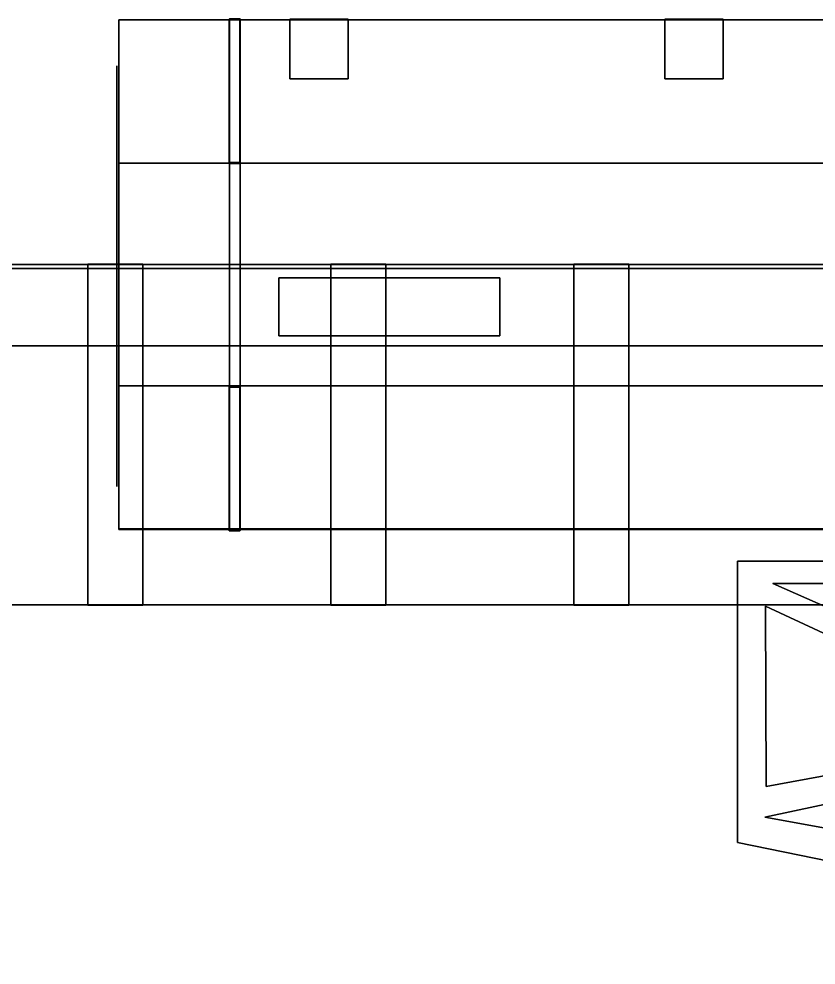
# Model space of a CAD drawing. Header units: metres. Extents: x -2105 to 1090, y 0 to 801.
# Drawn here: x -642.8 to -314.8, y 408.2 to 797.4 of the extents above; entities that cross this region are included whole.
import ezdxf

# ---------------------------------------------------------------- set-up
doc = ezdxf.new("R2010")
doc.units = ezdxf.units.M

msp = doc.modelspace()

# ---------------------------------------------------------------- linework, layer by layer
at = {"layer": 'layer1', "color": 1}
for points in [[(-138.93539, 797.03741, -34.3924), (-601.7312, 797.03741, -34.3924), (-601.7312, 587.5835, -34.3924), (-138.93539, 587.5835, -34.3924)], [(-601.7312, 797.03741, -34.3924), (-601.7312, 738.00031, -155.3373), (-601.7312, 646.47321, -155.3373), (-601.7312, 587.5835, -34.3924)], [(-138.93539, 738.00031, -155.3373), (-601.7312, 738.00031, -155.3373), (-601.7312, 797.03741, -34.3924), (-138.93539, 797.03741, -34.3924)], [(-138.93539, 797.03741, 34.3924), (-138.93539, 587.5835, 34.3924), (-601.7312, 587.5835, 34.3924), (-601.7312, 797.03741, 34.3924)], [(-601.7312, 797.03741, 34.3924), (-601.7312, 587.5835, 34.3924), (-601.7312, 646.47321, 155.3373), (-601.7312, 738.00031, 155.3373)], [(-138.93539, 738.00031, 155.3373), (-138.93539, 797.03741, 34.3924), (-601.7312, 797.03741, 34.3924), (-601.7312, 738.00031, 155.3373)], [(-551.86322, 737.92023, -155.62041), (-556.24701, 737.92023, -155.62041), (-556.24701, 797.27332, -34.5085), (-551.86322, 797.27332, -34.5085)], [(-551.86322, 737.92023, 155.62041), (-551.86322, 797.27332, 34.5085), (-556.24701, 797.27332, 34.5085), (-556.24701, 737.92023, 155.62041)], [(-551.841, 586.92548, 33.4894), (-556.19238, 586.92548, 33.4894), (-556.19238, 797.40613, 33.4894), (-551.841, 797.40613, 33.4894)], [(-551.841, 586.92548, -33.4894), (-551.841, 797.40613, -33.4894), (-556.19238, 797.40613, -33.4894), (-556.19238, 586.92548, -33.4894)], [(-507.31229, 772.75012, -84.2411), (-531.32568, 772.75012, -84.2411), (-531.32568, 797.27332, -34.5085), (-507.31229, 797.27332, -34.5085)], [(-507.31229, 772.75012, 84.2411), (-507.31229, 797.27332, 34.5085), (-531.32568, 797.27332, 34.5085), (-531.32568, 772.75012, 84.2411)], [(-352.98801, 772.75012, -84.2411), (-377.0015, 772.75012, -84.2411), (-377.0015, 797.27332, -34.5085), (-352.98801, 797.27332, -34.5085)], [(-352.98801, 772.75012, 84.2411), (-352.98801, 797.27332, 34.5085), (-377.0015, 797.27332, 34.5085), (-377.0015, 772.75012, 84.2411)], [(-602.5047, 730.58002, -147.7688), (-602.5047, 652.66101, -147.7688), (-602.5047, 605.08691, -44.4821), (-602.5047, 778.15417, -44.4821)], [(-602.5047, 730.58002, 147.7688), (-602.5047, 778.15417, 44.4821), (-602.5047, 605.08691, 44.4821), (-602.5047, 652.66101, 147.7688)], [(-601.7312, 738.00031, -155.3373), (-138.93539, 738.00031, -155.3373), (-138.93539, 646.47321, -155.3373), (-601.7312, 646.47321, -155.3373)], [(-601.7312, 738.00031, 155.3373), (-601.7312, 646.47321, 155.3373), (-138.93539, 646.47321, 155.3373), (-138.93539, 738.00031, 155.3373)], [(-551.841, 645.95111, -156.27319), (-556.19238, 645.95111, -156.27319), (-556.19238, 738.38062, -156.27319), (-551.841, 738.38062, -156.27319)], [(-551.841, 645.95111, 156.27319), (-551.841, 738.38062, 156.27319), (-556.19238, 738.38062, 156.27319), (-556.19238, 645.95111, 156.27319)], [(967.00452, 696.44031, 103.0376), (-2087.61938, 696.44031, 103.0376), (-2087.61938, 556.37012, 70.1793), (967.00427, 556.37012, 70.1793)], [(-2087.61938, 696.44031, -103.0376), (967.00452, 696.44031, -103.0376), (967.00427, 556.37012, -70.1793), (-2087.61938, 556.37012, -70.1793)], [(967.00452, 696.44031, -103.0376), (-2087.61938, 696.44031, -103.0376), (-2087.61938, 696.44031, 103.0376), (967.00452, 696.44031, 103.0376)], [(334.3895, 694.69788, 155.87579), (-1527.79382, 694.69788, 155.87579), (-1527.79382, 662.94708, 155.87579), (334.3895, 662.94708, 155.87579)], [(-1527.79382, 694.69788, -155.87579), (334.3895, 694.69788, -155.87579), (334.3895, 662.94708, -155.87579), (-1527.79382, 662.94708, -155.87579)], [(334.3895, 694.69788, -155.87579), (-1527.79382, 694.69788, -155.87579), (-1527.79382, 694.69788, 155.87579), (334.3895, 694.69788, 155.87579)], [(-591.87372, 556.2074, -70.3548), (-614.49213, 556.2074, -70.3548), (-614.49213, 696.46167, -103.1362), (-591.87372, 696.46167, -103.1362)], [(-591.87372, 556.2074, 70.3548), (-591.87372, 696.46167, 103.1362), (-614.49213, 696.46167, 103.1362), (-614.49213, 556.2074, 70.3548)], [(-592.04309, 696.55719, -103.0375), (-614.41052, 696.55719, -103.0375), (-614.41052, 696.55719, 103.0375), (-592.04309, 696.55719, 103.0375)], [(-491.87369, 556.2074, -70.3548), (-514.49213, 556.2074, -70.3548), (-514.49213, 696.46167, -103.1362), (-491.87369, 696.46167, -103.1362)], [(-491.87369, 556.2074, 70.3548), (-491.87369, 696.46167, 103.1362), (-514.49213, 696.46167, 103.1362), (-514.49213, 556.2074, 70.3548)], [(-492.04309, 696.55719, -103.0375), (-514.41052, 696.55719, -103.0375), (-514.41052, 696.55719, 103.0375), (-492.04309, 696.55719, 103.0375)], [(-391.87369, 556.2074, -70.3548), (-414.4921, 556.2074, -70.3548), (-414.4921, 696.46167, -103.1362), (-391.87369, 696.46167, -103.1362)], [(-391.87369, 556.2074, 70.3548), (-391.87369, 696.46167, 103.1362), (-414.4921, 696.46167, 103.1362), (-414.4921, 556.2074, 70.3548)], [(-392.04309, 696.55719, -103.0375), (-414.41049, 696.55719, -103.0375), (-414.41049, 696.55719, 103.0375), (-392.04309, 696.55719, 103.0375)], [(-444.86639, 666.992, -156.9601), (-535.83179, 666.992, -156.9601), (-535.83179, 690.96478, -156.9601), (-444.86639, 690.96478, -156.9601)], [(-444.86639, 666.992, 156.9601), (-444.86639, 690.96478, 156.9601), (-535.83179, 690.96478, 156.9601), (-535.83179, 666.992, 156.9601)], [(334.3895, 662.94708, 155.87579), (-1527.79382, 662.94708, 155.87579), (-1527.79382, 662.94708, -155.87579), (334.3895, 662.94708, -155.87579)], [(-138.93539, 646.45697, 155.3373), (-601.7312, 646.45697, 155.3373), (-601.7312, 587.41998, 34.3924), (-138.93539, 587.41998, 34.3924)], [(-138.93539, 646.45697, -155.3373), (-138.93539, 587.41998, -34.3924), (-601.7312, 587.41998, -34.3924), (-601.7312, 646.45697, -155.3373)], [(-551.86322, 646.2132, -155.62041), (-551.86322, 586.86011, -34.5085), (-556.24701, 586.86011, -34.5085), (-556.24701, 646.2132, -155.62041)], [(-551.86322, 646.2132, 155.62041), (-556.24701, 646.2132, 155.62041), (-556.24701, 586.86011, 34.5085), (-551.86322, 586.86011, 34.5085)], [(-347.11081, 574.39203, -82.735), (-347.11081, 574.39203, 82.735), (-100, 574.39203, 82.735), (-100, 574.39203, -82.735)], [(-347.11081, 458.61081, -82.735), (-347.11081, 574.39203, -82.735), (-100, 574.39203, -82.735), (-100, 408.17969, -82.735)], [(-347.11081, 574.39203, 82.735), (-347.11081, 458.61081, 82.735), (-100, 408.17969, 82.735), (-100, 574.39203, 82.735)], [(-347.11081, 574.39203, 82.735), (-347.11081, 574.39203, -82.735), (-347.11081, 458.61081, -82.735), (-347.11081, 458.61081, 82.735)], [(-216.21561, 515.36353, -83.0549), (-219.67349, 515.36353, -83.0549), (-332.62109, 565.13568, -83.0549), (-124.3538, 565.13568, -83.0549)], [(-216.21561, 515.36353, 83.0549), (-124.3538, 565.13568, 83.0549), (-332.62109, 565.13568, 83.0549), (-219.67349, 515.36353, 83.0549)], [(967.00427, 556.37012, 70.1793), (-2087.61938, 556.37012, 70.1793), (-2087.61938, 556.37012, -70.1793), (967.00427, 556.37012, -70.1793)], [(-224.5408, 504.12189, -83.0549), (-224.97839, 501.97839, -83.0549), (-335.25229, 481.5867, -83.0549), (-335.5242, 555.81738, -83.0549)], [(-224.5408, 504.12189, 83.0549), (-335.5242, 555.81738, 83.0549), (-335.25229, 481.5867, 83.0549), (-224.97839, 501.97839, 83.0549)], [(-225.26691, 492.57709, -83.0549), (-223.2025, 492.5769, -83.0549), (-112.6377, 428.5556, -83.0549), (-335.8316, 469.04251, -83.0549)], [(-225.26691, 492.57709, 83.0549), (-335.8316, 469.04251, 83.0549), (-112.6377, 428.5556, 83.0549), (-223.2025, 492.5769, 83.0549)], [(-347.11081, 458.61081, 82.735), (-347.11081, 458.61081, -82.735), (-100, 408.17969, -82.735), (-100, 408.17969, 82.735)]]:
    msp.add_3dface(points, dxfattribs=at)

doc.saveas('drawing.dxf')
